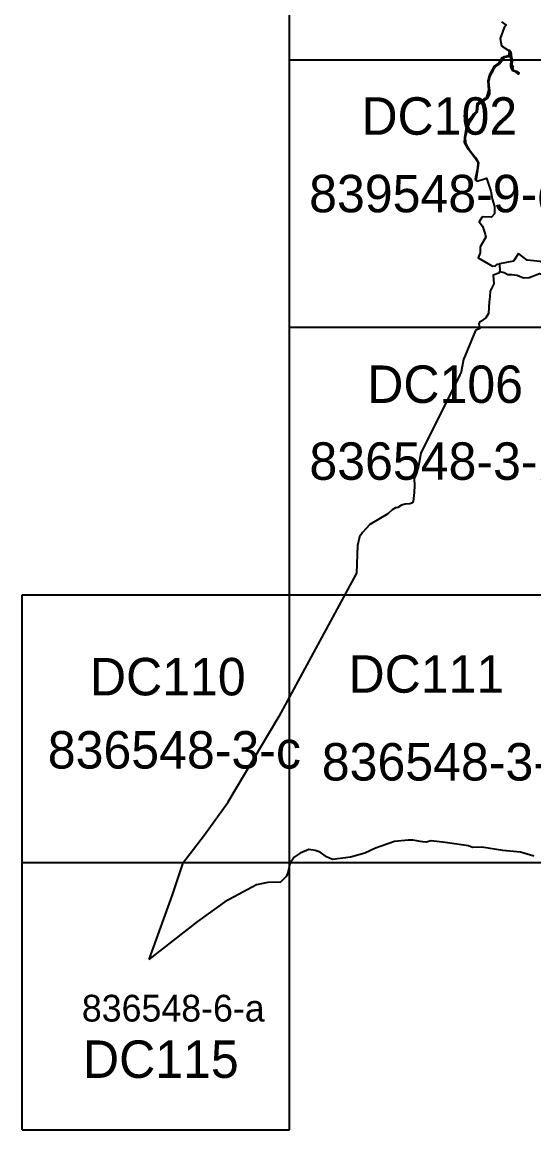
# Model space of a CAD drawing. Extents: x 548357 to 553070, y 1834500 to 1842500.
# Drawn here: x 550000 to 550957, y 1834500 to 1836570 of the extents above; entities that cross this region are included whole.
import ezdxf

# ---------------------------------------------------------------- set-up
doc = ezdxf.new("R2010")
doc.units = 0
for name, color, linetype in [('Level 10', 7, 'Continuous'), ('Level 11', 7, 'Continuous'), ('Level 52', 7, 'Continuous'), ('Level 55', 7, 'Continuous'), ('Level 61', 7, 'Continuous'), ('Level 62', 7, 'Continuous'), ('Level 8', 7, 'Continuous')]:
    doc.layers.add(name, color=color, linetype=linetype)

msp = doc.modelspace()

# ---------------------------------------------------------------- linework, layer by layer
at = {"layer": 'Level 10'}
for points in [[(550838.4, 1836329.1), (550847.3, 1836318.2), (550851.9, 1836311.3), (550853.4, 1836307.2), (550852.7, 1836297.9), (550849.5, 1836278.7), (550849.2, 1836276.8), (550849.2, 1836274.4), (550848.8, 1836274.3), (550848.5, 1836274.2), (550848, 1836277.8), (550852.3, 1836298.2), (550852.8, 1836307.4), (550846.6, 1836316.7), (550834.7, 1836332.4), (550827.5, 1836345.5), (550828, 1836354.8), (550830.8, 1836370.3), (550833.3, 1836384.3), (550833.5, 1836387.3), (550837.5, 1836389.8), (550843.9, 1836397.7), (550850.2, 1836402.8), (550851, 1836418.2), (550866.9, 1836428.4), (550868.9, 1836428.2), (550873, 1836443), (550871.7, 1836461.2), (550874.5, 1836471.4), (550880.1, 1836481.5), (550883.8, 1836488.2), (550891.5, 1836493.5), (550897.7, 1836504.4), (550911.1, 1836508.8), (550911.4, 1836518.3), (550912.3, 1836517.1), (550914.4, 1836514.9), (550915.4, 1836503.5), (550916.7, 1836500), (550916.8, 1836499.9), (550916.3, 1836489.7), (550918.8, 1836487.9), (550917.1, 1836485.7), (550918.5, 1836481.5), (550919.6, 1836480.4), (550919.9, 1836480.1), (550924.6, 1836479), (550930, 1836475.1), (550928.8, 1836473.3), (550923.7, 1836477.7), (550919, 1836479.1), (550916.5, 1836480.3), (550916, 1836482.3), (550914.4, 1836488.3), (550914.5, 1836492.5), (550915.2, 1836499.9), (550915.2, 1836500), (550913.4, 1836505), (550911.5, 1836506.1), (550906.9, 1836505.2), (550901.2, 1836504.4), (550899.9, 1836500.4), (550899.6, 1836500), (550893.1, 1836492.3), (550886.1, 1836488.4), (550880.9, 1836480.6), (550874.7, 1836469.3), (550872.9, 1836462.6), (550873, 1836460.9), (550872.7, 1836458.1), (550872.7, 1836458.1), (550873.5, 1836446.9), (550874.4, 1836442.5), (550874.3, 1836435.6), (550869.9, 1836427.7), (550869.5, 1836427.4), (550869.3, 1836427.2)], [(550838.4, 1836329.1), (550835.4, 1836332.8), (550828.3, 1836344.6), (550828.9, 1836354.7), (550834.4, 1836385), (550837.8, 1836389.1), (550843.9, 1836396.6), (550846.7, 1836399.4), (550851.3, 1836402.7), (550852, 1836417.9), (550867.6, 1836427.7), (550869.3, 1836427.2)], [(550838.4, 1836329.1), (550830.3, 1836344), (550829.6, 1836356.1), (550836.6, 1836382), (550846.8, 1836398), (550851.7, 1836402.5), (550852.8, 1836415.6), (550869.3, 1836427.2), (550869.3, 1836427.2)]]:
    msp.add_lwpolyline(points, dxfattribs=at)
at = {"layer": 'Level 11'}
for p, q in [((550843.2, 1836397.5), (550843.2, 1836396.9)), ((550833.8, 1836378.4), (550833.2, 1836378.4)), ((550834.4, 1836379), (550833.8, 1836378.4)), ((550833.8, 1836378.4), (550834.4, 1836377.8)), ((550834.4, 1836379.6), (550834.4, 1836379)), ((550835, 1836378.4), (550834.4, 1836379)), ((550834.4, 1836377.8), (550835, 1836378.4)), ((550834.4, 1836377.8), (550834.4, 1836377.1)), ((550835.7, 1836378.4), (550835, 1836378.4)), ((550842.6, 1836396.3), (550842, 1836396.3)), ((550843.2, 1836396.9), (550842.6, 1836396.3)), ((550842.6, 1836396.3), (550843.2, 1836395.7)), ((550843.9, 1836396.3), (550843.2, 1836396.9)), ((550843.2, 1836395.7), (550843.9, 1836396.3)), ((550843.2, 1836395.7), (550843.2, 1836395)), ((550844.5, 1836396.3), (550843.9, 1836396.3))]:
    msp.add_line(p, q, dxfattribs=at)
for centre in [(550834.4, 1836378.4), (550843.2, 1836396.3)]:
    msp.add_circle(centre, 0.15, dxfattribs=at)
at = {"layer": 'Level 52'}
msp.add_line((550892.9, 1836118.5), (550893.8, 1836104.2), dxfattribs=at)
for points in [[(550928.8, 1836137.8), (550918.9, 1836123.9), (550892.9, 1836118.5)], [(551008.4, 1836114.1), (550988.4, 1836112.2), (550969.2, 1836123.1), (550951.2, 1836125), (550944.5, 1836125.7), (550928.8, 1836137.8)], [(550893.8, 1836104.2), (550901.9, 1836102.4), (550908.3, 1836098.7), (550915.8, 1836098.9), (550926.3, 1836097.8), (550937.9, 1836092.5), (550948.7, 1836093.2), (550967.8, 1836100.4), (550982.5, 1836095.6), (551003.1, 1836090.8), (551029.1, 1836083.9), (551044.5, 1836075.2), (551059.4, 1836062.7)]]:
    msp.add_lwpolyline(points, dxfattribs=at)
at = {"layer": 'Level 61'}
for p, q in [((550500, 1834500), (550500, 1839000)), ((550500, 1836500), (552500, 1836500)), ((550500, 1836000), (552500, 1836000)), ((550000, 1835500), (552500, 1835500)), ((550000, 1834500), (550000, 1835500)), ((550000, 1835000), (552500, 1835000)), ((550000, 1834500), (550500, 1834500))]:
    msp.add_line(p, q, dxfattribs=at)
at = {"layer": 'Level 8'}
for points in [[(550896.9, 1836570.8), (550905.4, 1836564.6), (550901.6, 1836560.2), (550894.5, 1836540), (550896.5, 1836526.2), (550912.9, 1836515.5), (550912.9, 1836507.8), (550901.6, 1836505.3), (550898.9, 1836503.5), (550892.2, 1836492.9), (550884.4, 1836487.5), (550875.1, 1836470.8), (550872.5, 1836461.1), (550873.8, 1836442.7), (550869.4, 1836427.2), (550867.6, 1836427.7), (550852, 1836417.9), (550851.3, 1836402.7), (550846.7, 1836399.4), (550843.9, 1836396.6), (550837.8, 1836389.1), (550834.4, 1836385), (550828.9, 1836354.6), (550828.3, 1836344.6), (550835.4, 1836332.8), (550847.3, 1836318.2), (550851.9, 1836311.3), (550853.4, 1836307.2), (550852.7, 1836297.9), (550849.2, 1836276.8), (550849.2, 1836274.3), (550850.1, 1836274.3), (550851.4, 1836273.2), (550868.6, 1836278.8), (550876.5, 1836254.6), (550879.3, 1836240), (550883.8, 1836226.1), (550883.9, 1836212.2), (550878.1, 1836206), (550862.3, 1836206.6), (550860.1, 1836205.6), (550855.2, 1836197.3), (550860.9, 1836189), (550865.9, 1836174.1), (550867.5, 1836168.4), (550856.7, 1836150.2), (550856.9, 1836139)], [(550856.9, 1836139), (550852.9, 1836130.2), (550880.1, 1836114.3), (550885.4, 1836115), (550889.1, 1836118), (550892.9, 1836118.5), (550893.8, 1836104.2), (550891.6, 1836101.3), (550881.1, 1836097.8), (550882.4, 1836081.3), (550875.6, 1836067.3), (550874.9, 1836057.5), (550873.7, 1836047.9), (550872.3, 1836026.1), (550867.3, 1836018), (550858.8, 1836011.4), (550858, 1836010.6), (550855.8, 1836009.8), (550854.3, 1836006.6), (550856.3, 1835997.7), (550847.8, 1835994), (550825.6, 1835939.7), (550820.5, 1835913.6), (550819, 1835911.5), (550745.8, 1835764.7), (550741.6, 1835740.4), (550737, 1835725.4), (550733.2, 1835717.7), (550733.7, 1835704.4), (550733.2, 1835691.2), (550731.6, 1835674.6), (550730, 1835671.9), (550725.3, 1835669.8), (550716.7, 1835669.2), (550709.6, 1835667.9), (550703, 1835663), (550698.5, 1835662.6), (550692.3, 1835658.9), (550683.9, 1835651.4), (550650.2, 1835631.5), (550636.9, 1835616.4), (550631.4, 1835608.2), (550627.1, 1835592.4), (550625.3, 1835540.2), (550480.2, 1835272.8), (550384.8, 1835112.5), (550384.6, 1835111.2), (550341.1, 1835050.8), (550300, 1834997.5), (550280.7, 1834939.5), (550237.3, 1834818.5)], [(550957.4, 1835011.5), (550932.4, 1835019.1), (550899.3, 1835022.2), (550859.8, 1835028.1), (550842.5, 1835027.9), (550834.7, 1835030.6), (550791.6, 1835037.2), (550764.9, 1835040.1), (550755.5, 1835037.5), (550749.7, 1835038.3), (550744.8, 1835039.1), (550738.1, 1835040.5), (550730.9, 1835041.4), (550722.1, 1835041.7), (550696.8, 1835039.2), (550660.9, 1835026.3), (550640.8, 1835017.3), (550614, 1835009.7), (550580.6, 1835005.2), (550569.1, 1835010.1), (550557.6, 1835019), (550548.4, 1835021.9), (550536.2, 1835023.9), (550520, 1835016.9), (550509.1, 1835009.6), (550500.5, 1834997.7), (550497.4, 1834982.9), (550494.7, 1834973.9), (550483.1, 1834963.2), (550459.5, 1834962.1), (550438.2, 1834957.8), (550379.4, 1834926.3), (550327.9, 1834889.2), (550237.3, 1834818.5)]]:
    msp.add_lwpolyline(points, dxfattribs=at)

# ---------------------------------------------------------------- texts
at = {"layer": 'Level 55'}
for s, height, p in [('839548-9-d', 70, (550536.9, 1836215)), ('836548-3-b', 70, (550537.4, 1835715)), ('836548-3-c', 70, (550048, 1835175.3)), ('836548-3-d', 70, (550560.6, 1835152.9)), ('836548-6-a', 50, (550111.7, 1834702.4))]:
    msp.add_text(s, height=height, dxfattribs=at).set_placement(p)
at = {"layer": 'Level 62'}
for s, p in [('DC102', (550634.7, 1836360)), ('DC106', (550645.6, 1835858.7)), ('DC110', (550126.8, 1835312.1)), ('DC111', (550610.5, 1835317.1)), ('DC115', (550113.8, 1834597.1))]:
    msp.add_text(s, height=70, dxfattribs=at).set_placement(p)

doc.saveas('drawing.dxf')
